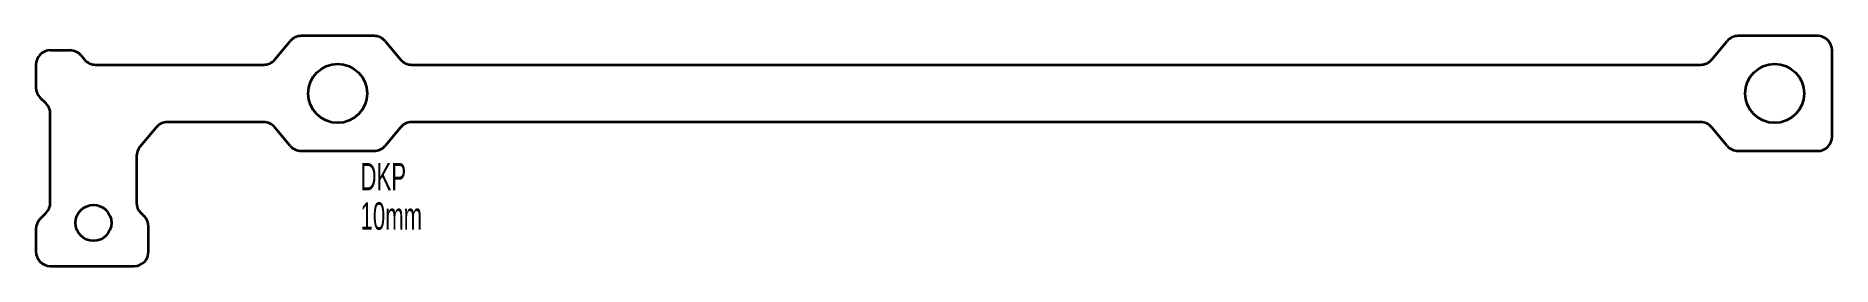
# Model space of a CAD drawing. Header units: millimetres. Extents: x -165 to 460, y 190 to 270.
import ezdxf

# ---------------------------------------------------------------- set-up
doc = ezdxf.new("R2010")
doc.units = ezdxf.units.MM
doc.styles.add('SLDTEXTSTYLE0', font='TXT', dxfattribs={"width": 0.605})

msp = doc.modelspace()

# ---------------------------------------------------------------- linework, layer by layer
at = {"color": 7, "linetype": 'Continuous', "lineweight": 35}
for p, q in [((-47.43, 269.64), (-72.76, 269.64)), ((454.91, 269.64), (427.24, 269.64)), ((-160.09, 264.64), (-153.23, 264.64)), ((-149.4, 262.85), (-148.2, 261.42)), ((-81.99, 261.42), (-76.59, 267.85)), ((-43.6, 267.85), (-38.2, 261.42)), ((418.01, 261.42), (423.41, 267.85)), ((459.91, 234.64), (459.91, 264.64)), ((-165.09, 259.64), (-165.09, 251.71)), ((-144.37, 259.64), (-85.82, 259.64)), ((-34.37, 259.64), (414.18, 259.64)), ((-161.56, 246.1), (-163.63, 248.17)), ((-160.09, 211.71), (-160.09, 242.57)), ((-123.2, 237.85), (-128.92, 231.03)), ((-85.82, 239.64), (-119.37, 239.64)), ((-76.59, 231.42), (-81.99, 237.85)), ((-38.2, 237.85), (-43.6, 231.42)), ((414.18, 239.64), (-34.37, 239.64)), ((423.41, 231.42), (418.01, 237.85)), ((-130.09, 227.82), (-130.09, 211.71)), ((-72.76, 229.64), (-47.43, 229.64)), ((427.24, 229.64), (454.91, 229.64)), ((-163.63, 206.1), (-161.56, 208.17)), ((-128.63, 208.17), (-127.36, 206.91)), ((-165.09, 202.57), (-165.09, 194.64)), ((-125.9, 194.64), (-125.9, 203.37)), ((-160.09, 189.64), (-130.9, 189.64))]:
    msp.add_line(p, q, dxfattribs=at)
for centre, radius in [((-60.09, 249.64), 10.25), ((439.91, 249.64), 10.25), ((-145.09, 204.64), 6.25)]:
    msp.add_circle(centre, radius, dxfattribs=at)
for centre, start, end in [((-72.76, 264.64), 90, 140), ((-47.43, 264.64), 40, 90), ((427.24, 264.64), 90, 140), ((454.91, 264.64), 0, 90), ((-160.09, 259.64), 90, 180), ((-153.23, 259.64), 40, 90), ((-144.37, 264.64), 220, 270), ((-85.82, 264.64), 270, 320), ((-34.37, 264.64), 220, 270), ((414.18, 264.64), 270, 320), ((-160.09, 251.71), 180, 225), ((-165.09, 242.57), 0, 45), ((-119.37, 234.64), 90, 140), ((-85.82, 234.64), 40, 90), ((-34.37, 234.64), 90, 140), ((414.18, 234.64), 40, 90), ((-72.76, 234.64), 220, 270), ((-47.43, 234.64), 270, 320), ((427.24, 234.64), 220, 270), ((454.91, 234.64), 270, 0), ((-125.09, 227.82), 140, 180), ((-165.09, 211.71), 315, 0), ((-125.09, 211.71), 180, 225), ((-130.9, 203.37), 0, 45), ((-160.09, 202.57), 135, 180), ((-160.09, 194.64), 180, 270), ((-130.9, 194.64), 270, 0)]:
    msp.add_arc(centre, 5, start, end, dxfattribs=at)

# ---------------------------------------------------------------- texts
at = {"color": 7, "linetype": 'Continuous', "lineweight": 0, "char_height": 9.525, "attachment_point": 1, "style": 'SLDTEXTSTYLE0'}
for s, insert in [('DKP', (-52.13, 225.49)), ('10mm', (-52.13, 211.79))]:
    msp.add_mtext(s, dxfattribs=dict(at, insert=insert))

doc.saveas('drawing.dxf')
